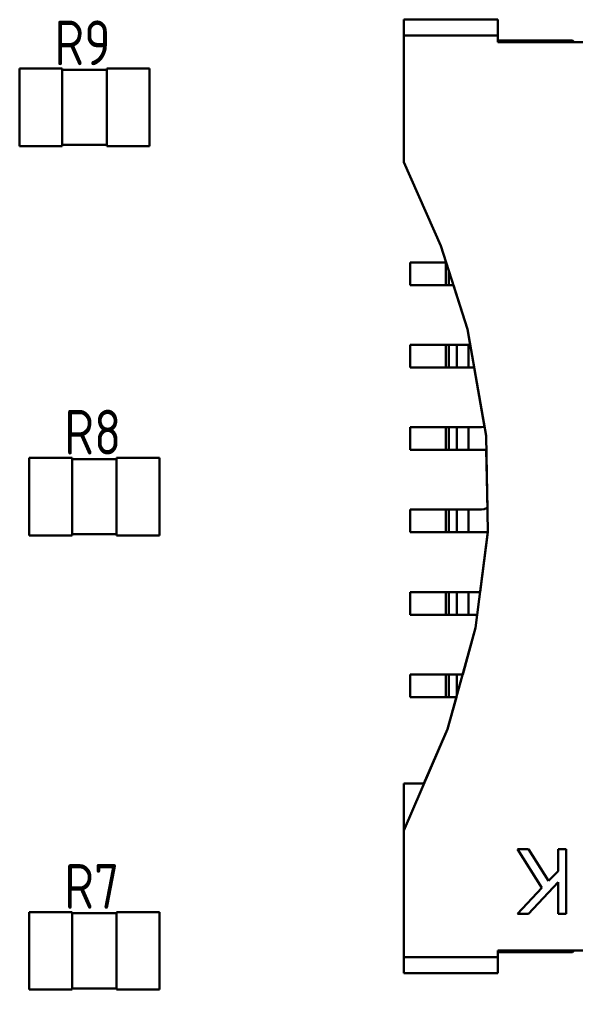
# Model space of a CAD drawing. Extents: x 346 to 4955, y 45 to 639.
# Drawn here: x 3501.06 to 3518.2, y 333.6 to 363.5 of the extents above; entities that cross this region are included whole.
import ezdxf

# ---------------------------------------------------------------- set-up
doc = ezdxf.new("R2010")
doc.units = 0
doc.header["$MEASUREMENT"] = 0
doc.layers.get('0').update_dxf_attribs({"linetype": 'CONTINUOUS'})
doc.styles.add('GOST type A0', font='gost.TTF', dxfattribs={"oblique": 15, "height": 3.5})

msp = doc.modelspace()

# ---------------------------------------------------------------- linework, layer by layer
at = {"color": 7, "lineweight": 30}
for p, q in [((3515.8, 363.5), (3512.9, 363.5)), ((3512.9, 363.5), (3512.9, 359.1)), ((3515.8, 363.5), (3512.9, 363.5)), ((3512.9, 363.5), (3512.9, 363.484)), ((3515.8, 363.5), (3512.9, 363.5)), ((3512.9, 363.5), (3512.9, 359.1)), ((3515.8, 363.5), (3512.9, 363.5)), ((3512.9, 363.5), (3512.9, 363.484)), ((3512.9, 363.484), (3512.9, 363.434)), ((3512.9, 363.484), (3512.9, 363.434)), ((3512.9, 363.434), (3512.9, 363.354)), ((3512.9, 363.434), (3512.9, 363.354)), ((3512.9, 363.354), (3512.9, 363.25)), ((3512.9, 363.354), (3512.9, 363.25)), ((3515.8, 362.85), (3515.8, 363.5)), ((3515.8, 363.5), (3515.8, 363.484)), ((3515.8, 362.85), (3515.8, 363.5)), ((3515.8, 363.5), (3515.8, 363.484)), ((3515.8, 363.484), (3515.8, 363.434)), ((3515.8, 363.484), (3515.8, 363.434)), ((3515.8, 363.434), (3515.8, 363.354)), ((3515.8, 363.434), (3515.8, 363.354)), ((3515.8, 363.354), (3515.8, 363.25)), ((3515.8, 363.354), (3515.8, 363.25)), ((3512.9, 363.25), (3512.9, 363.13)), ((3512.9, 363.25), (3512.9, 363.13)), ((3512.9, 363.13), (3512.9, 363)), ((3512.9, 363.13), (3512.9, 363)), ((3515.8, 363.25), (3515.8, 363.13)), ((3515.8, 363.25), (3515.8, 363.13)), ((3515.8, 363.13), (3515.8, 363)), ((3515.8, 363.13), (3515.8, 363)), ((3512.9, 363), (3512.9, 359.1)), ((3515.8, 363), (3512.9, 363)), ((3512.9, 363), (3512.9, 359.1)), ((3515.8, 363), (3512.9, 363)), ((3515.8, 363), (3515.8, 362.8)), ((3515.8, 363), (3515.8, 362.8)), ((3518.1, 362.85), (3515.8, 362.85)), ((3515.8, 362.85), (3518.1, 362.85)), ((3518.1, 362.85), (3515.8, 362.85)), ((3515.8, 362.85), (3518.1, 362.85)), ((3515.8, 362.8), (3525.6, 362.8)), ((3515.8, 362.8), (3525.6, 362.8)), ((3518.15, 362.8), (3518.1, 362.85)), ((3518.1, 362.85), (3518.15, 362.8)), ((3518.15, 362.8), (3518.1, 362.85)), ((3518.1, 362.85), (3518.15, 362.8)), ((3518.254, 362.8), (3518.15, 362.8)), ((3518.254, 362.8), (3518.15, 362.8)), ((3501.062, 361.984), (3501.062, 359.596)), ((3502.382, 361.984), (3501.062, 361.984)), ((3501.062, 361.984), (3501.062, 359.596)), ((3501.062, 361.984), (3502.382, 361.984)), ((3501.062, 361.984), (3501.062, 359.596)), ((3502.382, 361.984), (3501.062, 361.984)), ((3501.062, 361.984), (3501.062, 359.596)), ((3501.062, 361.984), (3502.382, 361.984)), ((3502.382, 361.95), (3502.382, 361.984)), ((3502.382, 361.984), (3502.382, 359.596)), ((3502.382, 361.95), (3502.382, 361.984)), ((3502.382, 361.984), (3502.382, 359.596)), ((3503.754, 361.95), (3502.382, 361.95)), ((3502.382, 361.95), (3503.754, 361.95)), ((3503.754, 361.95), (3502.382, 361.95)), ((3502.382, 361.95), (3503.754, 361.95)), ((3505.074, 361.984), (3503.754, 361.984)), ((3503.754, 361.984), (3503.754, 361.95)), ((3503.754, 361.984), (3503.754, 359.596)), ((3503.754, 361.984), (3505.074, 361.984)), ((3505.074, 361.984), (3503.754, 361.984)), ((3503.754, 361.984), (3503.754, 361.95)), ((3503.754, 361.984), (3503.754, 359.596)), ((3503.754, 361.984), (3505.074, 361.984)), ((3505.074, 359.596), (3505.074, 361.984)), ((3505.074, 361.984), (3505.074, 359.596)), ((3505.074, 359.596), (3505.074, 361.984)), ((3505.074, 361.984), (3505.074, 359.596)), ((3501.062, 359.596), (3502.382, 359.596)), ((3501.062, 359.596), (3502.382, 359.596)), ((3501.062, 359.596), (3502.382, 359.596)), ((3501.062, 359.596), (3502.382, 359.596)), ((3502.382, 359.596), (3502.382, 359.63)), ((3502.382, 359.63), (3503.754, 359.63)), ((3502.382, 359.63), (3503.754, 359.63)), ((3502.382, 359.596), (3502.382, 359.63)), ((3502.382, 359.63), (3503.754, 359.63)), ((3502.382, 359.63), (3503.754, 359.63)), ((3503.754, 359.63), (3503.754, 359.596)), ((3503.754, 359.63), (3503.754, 359.596)), ((3503.754, 359.596), (3505.074, 359.596)), ((3503.754, 359.596), (3505.074, 359.596)), ((3503.754, 359.596), (3505.074, 359.596)), ((3503.754, 359.596), (3505.074, 359.596)), ((3512.9, 359.1), (3514.048, 356.524)), ((3512.9, 359.1), (3514.048, 356.524)), ((3512.9, 359.1), (3514.048, 356.524)), ((3512.9, 359.1), (3514.048, 356.524)), ((3514.048, 356.524), (3514.212, 356.01)), ((3514.048, 356.524), (3514.868, 353.948)), ((3514.048, 356.524), (3514.212, 356.01)), ((3514.048, 356.524), (3514.868, 353.948)), ((3514.212, 356.01), (3513.1, 356.01)), ((3513.1, 356.01), (3513.1, 355.31)), ((3513.1, 356.01), (3513.1, 355.31)), ((3514.2, 356.01), (3513.1, 356.01)), ((3514.212, 356.01), (3513.1, 356.01)), ((3513.1, 356.01), (3513.1, 355.31)), ((3513.1, 356.01), (3513.1, 355.31)), ((3514.2, 356.01), (3513.1, 356.01)), ((3514.212, 356.01), (3514.2, 356.01)), ((3514.2, 356.01), (3514.2, 355.31)), ((3514.212, 356.01), (3514.2, 356.01)), ((3514.2, 356.01), (3514.2, 355.31)), ((3514.29, 355.766), (3514.29, 355.31)), ((3514.29, 355.766), (3514.29, 355.31)), ((3513.1, 355.31), (3514.434, 355.31)), ((3514.2, 355.31), (3513.1, 355.31)), ((3513.1, 355.31), (3514.434, 355.31)), ((3514.2, 355.31), (3513.1, 355.31)), ((3514.228, 355.31), (3514.2, 355.31)), ((3514.228, 355.31), (3514.2, 355.31)), ((3514.254, 355.31), (3514.228, 355.31)), ((3514.254, 355.31), (3514.228, 355.31)), ((3514.274, 355.31), (3514.254, 355.31)), ((3514.274, 355.31), (3514.254, 355.31)), ((3514.274, 355.31), (3514.29, 355.31)), ((3514.274, 355.31), (3514.29, 355.31)), ((3514.434, 355.31), (3514.29, 355.31)), ((3514.434, 355.31), (3514.29, 355.31)), ((3514.434, 355.31), (3514.868, 353.948)), ((3514.434, 355.31), (3514.868, 353.948)), ((3514.868, 353.948), (3514.952, 353.47)), ((3514.868, 353.948), (3515.438, 350.668)), ((3514.868, 353.948), (3514.952, 353.47)), ((3514.868, 353.948), (3515.438, 350.668)), ((3514.952, 353.47), (3513.1, 353.47)), ((3513.1, 353.47), (3513.1, 352.77)), ((3513.1, 353.47), (3513.1, 352.77)), ((3514.2, 353.47), (3513.1, 353.47)), ((3514.952, 353.47), (3513.1, 353.47)), ((3513.1, 353.47), (3513.1, 352.77)), ((3513.1, 353.47), (3513.1, 352.77)), ((3514.2, 353.47), (3513.1, 353.47)), ((3514.218, 353.47), (3514.2, 353.47)), ((3514.2, 353.47), (3514.2, 352.77)), ((3514.218, 353.47), (3514.2, 353.47)), ((3514.2, 353.47), (3514.2, 352.77)), ((3514.236, 353.47), (3514.218, 353.47)), ((3514.236, 353.47), (3514.218, 353.47)), ((3514.252, 353.47), (3514.236, 353.47)), ((3514.252, 353.47), (3514.236, 353.47)), ((3514.268, 353.47), (3514.252, 353.47)), ((3514.268, 353.47), (3514.252, 353.47)), ((3514.28, 353.47), (3514.268, 353.47)), ((3514.28, 353.47), (3514.268, 353.47)), ((3514.28, 353.47), (3514.29, 353.47)), ((3514.28, 353.47), (3514.29, 353.47)), ((3514.54, 353.47), (3514.29, 353.47)), ((3514.29, 353.47), (3514.29, 352.77)), ((3514.54, 353.47), (3514.29, 353.47)), ((3514.29, 353.47), (3514.29, 352.77)), ((3514.578, 353.47), (3514.54, 353.47)), ((3514.54, 353.47), (3514.54, 352.77)), ((3514.578, 353.47), (3514.54, 353.47)), ((3514.54, 353.47), (3514.54, 352.77)), ((3514.628, 353.47), (3514.578, 353.47)), ((3514.628, 353.47), (3514.578, 353.47)), ((3514.688, 353.47), (3514.628, 353.47)), ((3514.688, 353.47), (3514.628, 353.47)), ((3514.754, 353.47), (3514.688, 353.47)), ((3514.754, 353.47), (3514.688, 353.47)), ((3514.754, 353.47), (3514.826, 353.47)), ((3514.754, 353.47), (3514.826, 353.47)), ((3514.826, 353.47), (3514.9, 353.47)), ((3514.826, 353.47), (3514.9, 353.47)), ((3514.9, 353.47), (3514.952, 353.47)), ((3514.9, 353.47), (3514.9, 352.77)), ((3514.9, 353.47), (3514.952, 353.47)), ((3514.9, 353.47), (3514.9, 352.77)), ((3513.1, 352.77), (3515.072, 352.77)), ((3514.2, 352.77), (3513.1, 352.77)), ((3513.1, 352.77), (3515.072, 352.77)), ((3514.2, 352.77), (3513.1, 352.77)), ((3514.228, 352.77), (3514.2, 352.77)), ((3514.228, 352.77), (3514.2, 352.77)), ((3514.254, 352.77), (3514.228, 352.77)), ((3514.254, 352.77), (3514.228, 352.77)), ((3514.274, 352.77), (3514.254, 352.77)), ((3514.274, 352.77), (3514.254, 352.77)), ((3514.274, 352.77), (3514.29, 352.77)), ((3514.274, 352.77), (3514.29, 352.77)), ((3514.54, 352.77), (3514.29, 352.77)), ((3514.54, 352.77), (3514.29, 352.77)), ((3514.602, 352.77), (3514.54, 352.77)), ((3514.602, 352.77), (3514.54, 352.77)), ((3514.688, 352.77), (3514.602, 352.77)), ((3514.688, 352.77), (3514.602, 352.77)), ((3514.79, 352.77), (3514.688, 352.77)), ((3514.79, 352.77), (3514.688, 352.77)), ((3514.79, 352.77), (3514.9, 352.77)), ((3514.79, 352.77), (3514.9, 352.77)), ((3514.9, 352.77), (3515.072, 352.77)), ((3514.9, 352.77), (3515.072, 352.77)), ((3515.072, 352.77), (3515.39, 350.946)), ((3515.072, 352.77), (3515.39, 350.946)), ((3515.3, 350.93), (3513.1, 350.93)), ((3513.1, 350.93), (3513.1, 350.23)), ((3513.1, 350.93), (3513.1, 350.23)), ((3514.2, 350.93), (3513.1, 350.93)), ((3515.3, 350.93), (3513.1, 350.93)), ((3513.1, 350.93), (3513.1, 350.23)), ((3513.1, 350.93), (3513.1, 350.23)), ((3514.2, 350.93), (3513.1, 350.93)), ((3514.218, 350.93), (3514.2, 350.93)), ((3514.2, 350.93), (3514.2, 350.23)), ((3514.218, 350.93), (3514.2, 350.93)), ((3514.2, 350.93), (3514.2, 350.23)), ((3514.236, 350.93), (3514.218, 350.93)), ((3514.236, 350.93), (3514.218, 350.93)), ((3514.252, 350.93), (3514.236, 350.93)), ((3514.252, 350.93), (3514.236, 350.93)), ((3514.268, 350.93), (3514.252, 350.93)), ((3514.268, 350.93), (3514.252, 350.93)), ((3514.268, 350.93), (3514.28, 350.93)), ((3514.268, 350.93), (3514.28, 350.93)), ((3514.28, 350.93), (3514.29, 350.93)), ((3514.28, 350.93), (3514.29, 350.93)), ((3514.54, 350.93), (3514.29, 350.93)), ((3514.29, 350.93), (3514.29, 350.23)), ((3514.54, 350.93), (3514.29, 350.93)), ((3514.29, 350.93), (3514.29, 350.23)), ((3514.578, 350.93), (3514.54, 350.93)), ((3514.54, 350.93), (3514.54, 350.23)), ((3514.578, 350.93), (3514.54, 350.93)), ((3514.54, 350.93), (3514.54, 350.23)), ((3514.628, 350.93), (3514.578, 350.93)), ((3514.628, 350.93), (3514.578, 350.93)), ((3514.688, 350.93), (3514.628, 350.93)), ((3514.688, 350.93), (3514.628, 350.93)), ((3514.754, 350.93), (3514.688, 350.93)), ((3514.754, 350.93), (3514.688, 350.93)), ((3514.754, 350.93), (3514.826, 350.93)), ((3514.754, 350.93), (3514.826, 350.93)), ((3514.826, 350.93), (3514.9, 350.93)), ((3514.826, 350.93), (3514.9, 350.93)), ((3514.9, 350.93), (3515.3, 350.93)), ((3514.9, 350.93), (3514.9, 350.23)), ((3514.9, 350.93), (3515.3, 350.93)), ((3514.9, 350.93), (3514.9, 350.23)), ((3515.378, 350.94), (3515.3, 350.93)), ((3515.378, 350.94), (3515.3, 350.93)), ((3515.378, 350.94), (3515.3, 350.93)), ((3515.378, 350.94), (3515.3, 350.93)), ((3515.39, 350.946), (3515.378, 350.94)), ((3515.39, 350.946), (3515.378, 350.94)), ((3515.39, 350.946), (3515.378, 350.94)), ((3515.39, 350.946), (3515.378, 350.94)), ((3515.438, 350.668), (3515.494, 347.718)), ((3515.438, 350.668), (3515.494, 347.718)), ((3513.1, 350.23), (3515.446, 350.23)), ((3513.1, 350.23), (3514.2, 350.23)), ((3513.1, 350.23), (3515.446, 350.23)), ((3513.1, 350.23), (3514.2, 350.23)), ((3514.2, 350.23), (3514.228, 350.23)), ((3514.2, 350.23), (3514.228, 350.23)), ((3514.254, 350.23), (3514.228, 350.23)), ((3514.254, 350.23), (3514.228, 350.23)), ((3514.274, 350.23), (3514.254, 350.23)), ((3514.274, 350.23), (3514.254, 350.23)), ((3514.29, 350.23), (3514.274, 350.23)), ((3514.29, 350.23), (3514.274, 350.23)), ((3514.54, 350.23), (3514.29, 350.23)), ((3514.54, 350.23), (3514.29, 350.23)), ((3514.54, 350.23), (3514.602, 350.23)), ((3514.54, 350.23), (3514.602, 350.23)), ((3514.688, 350.23), (3514.602, 350.23)), ((3514.688, 350.23), (3514.602, 350.23)), ((3514.688, 350.23), (3514.79, 350.23)), ((3514.688, 350.23), (3514.79, 350.23)), ((3514.9, 350.23), (3514.79, 350.23)), ((3514.9, 350.23), (3514.79, 350.23)), ((3515.446, 350.23), (3514.9, 350.23)), ((3515.446, 350.23), (3514.9, 350.23)), ((3515.446, 350.23), (3515.48, 348.454)), ((3515.446, 350.23), (3515.48, 348.454)), ((3501.366, 349.984), (3501.366, 347.596)), ((3502.686, 349.984), (3501.366, 349.984)), ((3501.366, 349.984), (3501.366, 347.596)), ((3501.366, 349.984), (3502.686, 349.984)), ((3501.366, 349.984), (3501.366, 347.596)), ((3502.686, 349.984), (3501.366, 349.984)), ((3501.366, 349.984), (3501.366, 347.596)), ((3501.366, 349.984), (3502.686, 349.984)), ((3502.686, 349.95), (3502.686, 349.984)), ((3502.686, 349.984), (3502.686, 347.596)), ((3502.686, 349.95), (3502.686, 349.984)), ((3502.686, 349.984), (3502.686, 347.596)), ((3504.058, 349.95), (3502.686, 349.95)), ((3502.686, 349.95), (3504.058, 349.95)), ((3504.058, 349.95), (3502.686, 349.95)), ((3502.686, 349.95), (3504.058, 349.95)), ((3505.378, 349.984), (3504.058, 349.984)), ((3504.058, 349.984), (3504.058, 349.95)), ((3504.058, 349.984), (3504.058, 347.596)), ((3504.058, 349.984), (3505.378, 349.984)), ((3505.378, 349.984), (3504.058, 349.984)), ((3504.058, 349.984), (3504.058, 349.95)), ((3504.058, 349.984), (3504.058, 347.596)), ((3504.058, 349.984), (3505.378, 349.984)), ((3505.378, 347.596), (3505.378, 349.984)), ((3505.378, 349.984), (3505.378, 347.596)), ((3505.378, 347.596), (3505.378, 349.984)), ((3505.378, 349.984), (3505.378, 347.596)), ((3515.3, 348.39), (3513.1, 348.39)), ((3513.1, 348.39), (3513.1, 347.69)), ((3513.1, 348.39), (3513.1, 347.69)), ((3513.1, 348.39), (3514.2, 348.39)), ((3515.3, 348.39), (3513.1, 348.39)), ((3513.1, 348.39), (3513.1, 347.69)), ((3513.1, 348.39), (3513.1, 347.69)), ((3513.1, 348.39), (3514.2, 348.39)), ((3514.218, 348.39), (3514.2, 348.39)), ((3514.2, 348.39), (3514.2, 347.69)), ((3514.218, 348.39), (3514.2, 348.39)), ((3514.2, 348.39), (3514.2, 347.69)), ((3514.236, 348.39), (3514.218, 348.39)), ((3514.236, 348.39), (3514.218, 348.39)), ((3514.252, 348.39), (3514.236, 348.39)), ((3514.252, 348.39), (3514.236, 348.39)), ((3514.252, 348.39), (3514.268, 348.39)), ((3514.252, 348.39), (3514.268, 348.39)), ((3514.268, 348.39), (3514.28, 348.39)), ((3514.268, 348.39), (3514.28, 348.39)), ((3514.28, 348.39), (3514.29, 348.39)), ((3514.28, 348.39), (3514.29, 348.39)), ((3514.54, 348.39), (3514.29, 348.39)), ((3514.29, 348.39), (3514.29, 347.69)), ((3514.54, 348.39), (3514.29, 348.39)), ((3514.29, 348.39), (3514.29, 347.69)), ((3514.578, 348.39), (3514.54, 348.39)), ((3514.54, 348.39), (3514.54, 347.69)), ((3514.578, 348.39), (3514.54, 348.39)), ((3514.54, 348.39), (3514.54, 347.69)), ((3514.628, 348.39), (3514.578, 348.39)), ((3514.628, 348.39), (3514.578, 348.39)), ((3514.688, 348.39), (3514.628, 348.39)), ((3514.688, 348.39), (3514.628, 348.39)), ((3514.754, 348.39), (3514.688, 348.39)), ((3514.754, 348.39), (3514.688, 348.39)), ((3514.754, 348.39), (3514.826, 348.39)), ((3514.754, 348.39), (3514.826, 348.39)), ((3514.826, 348.39), (3514.9, 348.39)), ((3514.826, 348.39), (3514.9, 348.39)), ((3514.9, 348.39), (3515.3, 348.39)), ((3514.9, 348.39), (3514.9, 347.69)), ((3514.9, 348.39), (3515.3, 348.39)), ((3514.9, 348.39), (3514.9, 347.69)), ((3515.378, 348.4), (3515.3, 348.39)), ((3515.378, 348.4), (3515.3, 348.39)), ((3515.378, 348.4), (3515.3, 348.39)), ((3515.378, 348.4), (3515.3, 348.39)), ((3515.45, 348.43), (3515.378, 348.4)), ((3515.45, 348.43), (3515.378, 348.4)), ((3515.45, 348.43), (3515.378, 348.4)), ((3515.45, 348.43), (3515.378, 348.4)), ((3515.48, 348.454), (3515.45, 348.43)), ((3515.48, 348.454), (3515.45, 348.43)), ((3515.48, 348.454), (3515.45, 348.43)), ((3515.48, 348.454), (3515.45, 348.43)), ((3501.366, 347.596), (3502.686, 347.596)), ((3501.366, 347.596), (3502.686, 347.596)), ((3501.366, 347.596), (3502.686, 347.596)), ((3501.366, 347.596), (3502.686, 347.596)), ((3502.686, 347.596), (3502.686, 347.63)), ((3502.686, 347.63), (3504.058, 347.63)), ((3502.686, 347.63), (3504.058, 347.63)), ((3502.686, 347.596), (3502.686, 347.63)), ((3502.686, 347.63), (3504.058, 347.63)), ((3502.686, 347.63), (3504.058, 347.63)), ((3504.058, 347.63), (3504.058, 347.596)), ((3504.058, 347.63), (3504.058, 347.596)), ((3504.058, 347.596), (3505.378, 347.596)), ((3504.058, 347.596), (3505.378, 347.596)), ((3504.058, 347.596), (3505.378, 347.596)), ((3504.058, 347.596), (3505.378, 347.596)), ((3513.1, 347.69), (3515.49, 347.69)), ((3513.1, 347.69), (3514.2, 347.69)), ((3513.1, 347.69), (3515.49, 347.69)), ((3513.1, 347.69), (3514.2, 347.69)), ((3514.2, 347.69), (3514.228, 347.69)), ((3514.2, 347.69), (3514.228, 347.69)), ((3514.254, 347.69), (3514.228, 347.69)), ((3514.254, 347.69), (3514.228, 347.69)), ((3514.274, 347.69), (3514.254, 347.69)), ((3514.274, 347.69), (3514.254, 347.69)), ((3514.29, 347.69), (3514.274, 347.69)), ((3514.29, 347.69), (3514.274, 347.69)), ((3514.54, 347.69), (3514.29, 347.69)), ((3514.54, 347.69), (3514.29, 347.69)), ((3514.54, 347.69), (3514.602, 347.69)), ((3514.54, 347.69), (3514.602, 347.69)), ((3514.688, 347.69), (3514.602, 347.69)), ((3514.688, 347.69), (3514.602, 347.69)), ((3514.688, 347.69), (3514.79, 347.69)), ((3514.688, 347.69), (3514.79, 347.69)), ((3514.9, 347.69), (3514.79, 347.69)), ((3514.9, 347.69), (3514.79, 347.69)), ((3515.492, 347.69), (3514.9, 347.69)), ((3515.492, 347.69), (3514.9, 347.69)), ((3515.494, 347.718), (3515.116, 344.744)), ((3515.494, 347.718), (3515.116, 344.744)), ((3515.49, 347.69), (3515.256, 345.85)), ((3515.49, 347.69), (3515.256, 345.85)), ((3515.256, 345.85), (3513.1, 345.85)), ((3513.1, 345.85), (3513.1, 345.15)), ((3513.1, 345.85), (3513.1, 345.15)), ((3514.2, 345.85), (3513.1, 345.85)), ((3515.256, 345.85), (3513.1, 345.85)), ((3513.1, 345.85), (3513.1, 345.15)), ((3513.1, 345.85), (3513.1, 345.15)), ((3514.2, 345.85), (3513.1, 345.85)), ((3514.218, 345.85), (3514.2, 345.85)), ((3514.2, 345.85), (3514.2, 345.15)), ((3514.218, 345.85), (3514.2, 345.85)), ((3514.2, 345.85), (3514.2, 345.15)), ((3514.236, 345.85), (3514.218, 345.85)), ((3514.236, 345.85), (3514.218, 345.85)), ((3514.252, 345.85), (3514.236, 345.85)), ((3514.252, 345.85), (3514.236, 345.85)), ((3514.268, 345.85), (3514.252, 345.85)), ((3514.268, 345.85), (3514.252, 345.85)), ((3514.268, 345.85), (3514.28, 345.85)), ((3514.268, 345.85), (3514.28, 345.85)), ((3514.28, 345.85), (3514.29, 345.85)), ((3514.28, 345.85), (3514.29, 345.85)), ((3514.54, 345.85), (3514.29, 345.85)), ((3514.29, 345.85), (3514.29, 345.15)), ((3514.54, 345.85), (3514.29, 345.85)), ((3514.29, 345.85), (3514.29, 345.15)), ((3514.578, 345.85), (3514.54, 345.85)), ((3514.54, 345.85), (3514.54, 345.15)), ((3514.578, 345.85), (3514.54, 345.85)), ((3514.54, 345.85), (3514.54, 345.15)), ((3514.628, 345.85), (3514.578, 345.85)), ((3514.628, 345.85), (3514.578, 345.85)), ((3514.688, 345.85), (3514.628, 345.85)), ((3514.688, 345.85), (3514.628, 345.85)), ((3514.754, 345.85), (3514.688, 345.85)), ((3514.754, 345.85), (3514.688, 345.85)), ((3514.754, 345.85), (3514.826, 345.85)), ((3514.754, 345.85), (3514.826, 345.85)), ((3514.826, 345.85), (3514.9, 345.85)), ((3514.826, 345.85), (3514.9, 345.85)), ((3514.9, 345.85), (3515.258, 345.85)), ((3514.9, 345.85), (3514.9, 345.15)), ((3514.9, 345.85), (3515.258, 345.85)), ((3514.9, 345.85), (3514.9, 345.15)), ((3513.1, 345.15), (3515.168, 345.15)), ((3514.2, 345.15), (3513.1, 345.15)), ((3513.1, 345.15), (3515.168, 345.15)), ((3514.2, 345.15), (3513.1, 345.15)), ((3514.228, 345.15), (3514.2, 345.15)), ((3514.228, 345.15), (3514.2, 345.15)), ((3514.254, 345.15), (3514.228, 345.15)), ((3514.254, 345.15), (3514.228, 345.15)), ((3514.274, 345.15), (3514.254, 345.15)), ((3514.274, 345.15), (3514.254, 345.15)), ((3514.274, 345.15), (3514.29, 345.15)), ((3514.274, 345.15), (3514.29, 345.15)), ((3514.54, 345.15), (3514.29, 345.15)), ((3514.54, 345.15), (3514.29, 345.15)), ((3514.602, 345.15), (3514.54, 345.15)), ((3514.602, 345.15), (3514.54, 345.15)), ((3514.688, 345.15), (3514.602, 345.15)), ((3514.688, 345.15), (3514.602, 345.15)), ((3514.79, 345.15), (3514.688, 345.15)), ((3514.79, 345.15), (3514.688, 345.15)), ((3514.9, 345.15), (3514.79, 345.15)), ((3514.9, 345.15), (3514.79, 345.15)), ((3515.168, 345.15), (3514.9, 345.15)), ((3515.168, 345.15), (3514.9, 345.15)), ((3515.168, 345.15), (3515.116, 344.744)), ((3515.168, 345.15), (3515.116, 344.744)), ((3515.116, 344.744), (3514.25, 341.622)), ((3515.116, 344.744), (3514.25, 341.622)), ((3515.116, 344.744), (3514.718, 343.31)), ((3515.116, 344.744), (3514.718, 343.31)), ((3514.718, 343.31), (3513.1, 343.31)), ((3513.1, 343.31), (3513.1, 342.61)), ((3513.1, 343.31), (3513.1, 342.61)), ((3514.2, 343.31), (3513.1, 343.31)), ((3514.718, 343.31), (3513.1, 343.31)), ((3513.1, 343.31), (3513.1, 342.61)), ((3513.1, 343.31), (3513.1, 342.61)), ((3514.2, 343.31), (3513.1, 343.31)), ((3514.218, 343.31), (3514.2, 343.31)), ((3514.2, 343.31), (3514.2, 342.61)), ((3514.218, 343.31), (3514.2, 343.31)), ((3514.2, 343.31), (3514.2, 342.61)), ((3514.236, 343.31), (3514.218, 343.31)), ((3514.236, 343.31), (3514.218, 343.31)), ((3514.252, 343.31), (3514.236, 343.31)), ((3514.252, 343.31), (3514.236, 343.31)), ((3514.268, 343.31), (3514.252, 343.31)), ((3514.268, 343.31), (3514.252, 343.31)), ((3514.28, 343.31), (3514.268, 343.31)), ((3514.28, 343.31), (3514.268, 343.31)), ((3514.28, 343.31), (3514.29, 343.31)), ((3514.28, 343.31), (3514.29, 343.31)), ((3514.54, 343.31), (3514.29, 343.31)), ((3514.29, 343.31), (3514.29, 342.61)), ((3514.54, 343.31), (3514.29, 343.31)), ((3514.29, 343.31), (3514.29, 342.61)), ((3514.578, 343.31), (3514.54, 343.31)), ((3514.54, 343.31), (3514.54, 342.666)), ((3514.578, 343.31), (3514.54, 343.31)), ((3514.54, 343.31), (3514.54, 342.666)), ((3514.628, 343.31), (3514.578, 343.31)), ((3514.628, 343.31), (3514.578, 343.31)), ((3514.688, 343.31), (3514.628, 343.31)), ((3514.688, 343.31), (3514.628, 343.31)), ((3514.718, 343.31), (3514.688, 343.31)), ((3514.718, 343.31), (3514.688, 343.31)), ((3513.1, 342.61), (3514.524, 342.61)), ((3514.2, 342.61), (3513.1, 342.61)), ((3513.1, 342.61), (3514.524, 342.61)), ((3514.2, 342.61), (3513.1, 342.61)), ((3514.228, 342.61), (3514.2, 342.61)), ((3514.228, 342.61), (3514.2, 342.61)), ((3514.254, 342.61), (3514.228, 342.61)), ((3514.254, 342.61), (3514.228, 342.61)), ((3514.524, 342.61), (3514.25, 341.622)), ((3514.524, 342.61), (3514.25, 341.622)), ((3514.274, 342.61), (3514.254, 342.61)), ((3514.274, 342.61), (3514.254, 342.61)), ((3514.274, 342.61), (3514.29, 342.61)), ((3514.274, 342.61), (3514.29, 342.61)), ((3514.524, 342.61), (3514.29, 342.61)), ((3514.524, 342.61), (3514.29, 342.61)), ((3514.25, 341.622), (3512.9, 338.5)), ((3514.25, 341.622), (3512.9, 338.5)), ((3514.25, 341.622), (3513.526, 339.95)), ((3514.25, 341.622), (3513.526, 339.95)), ((3513.526, 339.95), (3512.9, 339.95)), ((3512.9, 339.95), (3512.9, 334.1)), ((3512.9, 339.95), (3512.9, 338.5)), ((3512.9, 339.95), (3513.526, 339.95)), ((3513.526, 339.95), (3512.9, 339.95)), ((3512.9, 339.95), (3512.9, 334.1)), ((3512.9, 339.95), (3512.9, 338.5)), ((3512.9, 339.95), (3513.526, 339.95)), ((3512.9, 338.5), (3512.9, 334.6)), ((3512.9, 338.5), (3512.9, 334.6)), ((3516.742, 337.926), (3516.408, 337.926)), ((3516.408, 337.926), (3517.158, 336.734)), ((3516.742, 337.926), (3516.408, 337.926)), ((3516.408, 337.926), (3517.158, 336.734)), ((3516.742, 337.926), (3517.366, 336.948)), ((3516.742, 337.926), (3517.366, 336.948)), ((3517.908, 337.926), (3517.658, 337.926)), ((3517.658, 337.926), (3517.658, 337.244)), ((3517.908, 337.926), (3517.658, 337.926)), ((3517.658, 337.926), (3517.658, 337.244)), ((3517.908, 337.926), (3517.908, 335.926)), ((3517.908, 337.926), (3517.908, 335.926)), ((3517.658, 337.244), (3517.366, 336.948)), ((3517.658, 337.244), (3517.366, 336.948)), ((3517.158, 336.734), (3516.408, 335.926)), ((3517.158, 336.734), (3516.408, 335.926)), ((3517.658, 336.904), (3516.742, 335.926)), ((3517.658, 336.904), (3516.742, 335.926)), ((3517.658, 336.904), (3517.658, 335.926)), ((3517.658, 336.904), (3517.658, 335.926)), ((3501.366, 335.984), (3501.366, 333.596)), ((3502.686, 335.984), (3501.366, 335.984)), ((3501.366, 335.984), (3501.366, 333.596)), ((3501.366, 335.984), (3502.686, 335.984)), ((3501.366, 335.984), (3501.366, 333.596)), ((3502.686, 335.984), (3501.366, 335.984)), ((3501.366, 335.984), (3501.366, 333.596)), ((3501.366, 335.984), (3502.686, 335.984)), ((3502.686, 335.95), (3502.686, 335.984)), ((3502.686, 335.984), (3502.686, 333.596)), ((3502.686, 335.95), (3502.686, 335.984)), ((3502.686, 335.984), (3502.686, 333.596)), ((3504.058, 335.95), (3502.686, 335.95)), ((3502.686, 335.95), (3504.058, 335.95)), ((3504.058, 335.95), (3502.686, 335.95)), ((3502.686, 335.95), (3504.058, 335.95)), ((3505.378, 335.984), (3504.058, 335.984)), ((3504.058, 335.984), (3504.058, 335.95)), ((3504.058, 335.984), (3504.058, 333.596)), ((3504.058, 335.984), (3505.378, 335.984)), ((3505.378, 335.984), (3504.058, 335.984)), ((3504.058, 335.984), (3504.058, 335.95)), ((3504.058, 335.984), (3504.058, 333.596)), ((3504.058, 335.984), (3505.378, 335.984)), ((3505.378, 333.596), (3505.378, 335.984)), ((3505.378, 335.984), (3505.378, 333.596)), ((3505.378, 333.596), (3505.378, 335.984)), ((3505.378, 335.984), (3505.378, 333.596)), ((3516.742, 335.926), (3516.408, 335.926)), ((3516.742, 335.926), (3516.408, 335.926)), ((3517.908, 335.926), (3517.658, 335.926)), ((3517.908, 335.926), (3517.658, 335.926)), ((3525.6, 334.8), (3515.8, 334.8)), ((3515.8, 334.8), (3515.8, 334.6)), ((3525.6, 334.8), (3515.8, 334.8)), ((3515.8, 334.8), (3515.8, 334.6)), ((3515.8, 334.1), (3515.8, 334.75)), ((3515.8, 334.75), (3518.1, 334.75)), ((3515.8, 334.75), (3518.1, 334.75)), ((3515.8, 334.1), (3515.8, 334.75)), ((3515.8, 334.75), (3518.1, 334.75)), ((3515.8, 334.75), (3518.1, 334.75)), ((3518.1, 334.75), (3518.15, 334.8)), ((3518.15, 334.8), (3518.1, 334.75)), ((3518.1, 334.75), (3518.15, 334.8)), ((3518.15, 334.8), (3518.1, 334.75)), ((3518.15, 334.8), (3518.254, 334.8)), ((3518.15, 334.8), (3518.254, 334.8)), ((3512.9, 334.6), (3512.9, 334.47)), ((3515.8, 334.6), (3512.9, 334.6)), ((3512.9, 334.6), (3512.9, 334.47)), ((3515.8, 334.6), (3512.9, 334.6)), ((3512.9, 334.47), (3512.9, 334.35)), ((3512.9, 334.47), (3512.9, 334.35)), ((3512.9, 334.35), (3512.9, 334.246)), ((3512.9, 334.35), (3512.9, 334.246)), ((3515.8, 334.6), (3515.8, 334.47)), ((3515.8, 334.6), (3515.8, 334.47)), ((3515.8, 334.47), (3515.8, 334.35)), ((3515.8, 334.47), (3515.8, 334.35)), ((3515.8, 334.35), (3515.8, 334.246)), ((3515.8, 334.35), (3515.8, 334.246)), ((3512.9, 334.246), (3512.9, 334.168)), ((3512.9, 334.246), (3512.9, 334.168)), ((3512.9, 334.168), (3512.9, 334.118)), ((3512.9, 334.168), (3512.9, 334.118)), ((3512.9, 334.118), (3512.9, 334.1)), ((3512.9, 334.118), (3512.9, 334.1)), ((3512.9, 334.1), (3515.8, 334.1)), ((3515.8, 334.1), (3512.9, 334.1)), ((3512.9, 334.1), (3515.8, 334.1)), ((3515.8, 334.1), (3512.9, 334.1)), ((3515.8, 334.246), (3515.8, 334.168)), ((3515.8, 334.246), (3515.8, 334.168)), ((3515.8, 334.168), (3515.8, 334.118)), ((3515.8, 334.168), (3515.8, 334.118)), ((3515.8, 334.118), (3515.8, 334.1)), ((3515.8, 334.118), (3515.8, 334.1)), ((3501.366, 333.596), (3502.686, 333.596)), ((3501.366, 333.596), (3502.686, 333.596)), ((3501.366, 333.596), (3502.686, 333.596)), ((3501.366, 333.596), (3502.686, 333.596)), ((3502.686, 333.596), (3502.686, 333.63)), ((3502.686, 333.63), (3504.058, 333.63)), ((3502.686, 333.63), (3504.058, 333.63)), ((3502.686, 333.596), (3502.686, 333.63)), ((3502.686, 333.63), (3504.058, 333.63)), ((3502.686, 333.63), (3504.058, 333.63)), ((3504.058, 333.63), (3504.058, 333.596)), ((3504.058, 333.63), (3504.058, 333.596)), ((3504.058, 333.596), (3505.378, 333.596)), ((3504.058, 333.596), (3505.378, 333.596)), ((3504.058, 333.596), (3505.378, 333.596)), ((3504.058, 333.596), (3505.378, 333.596))]:
    msp.add_line(p, q, dxfattribs=at)

# ---------------------------------------------------------------- texts
at = {"color": 7, "lineweight": 30, "style": 'GOST type A0'}
for s, p in [('R9', (3502.139, 362.088)), ('R8', (3502.443, 350.088)), ('R7', (3502.443, 336.088))]:
    msp.add_text(s, height=1.3796, dxfattribs=at).set_placement(p)

doc.saveas('drawing.dxf')
